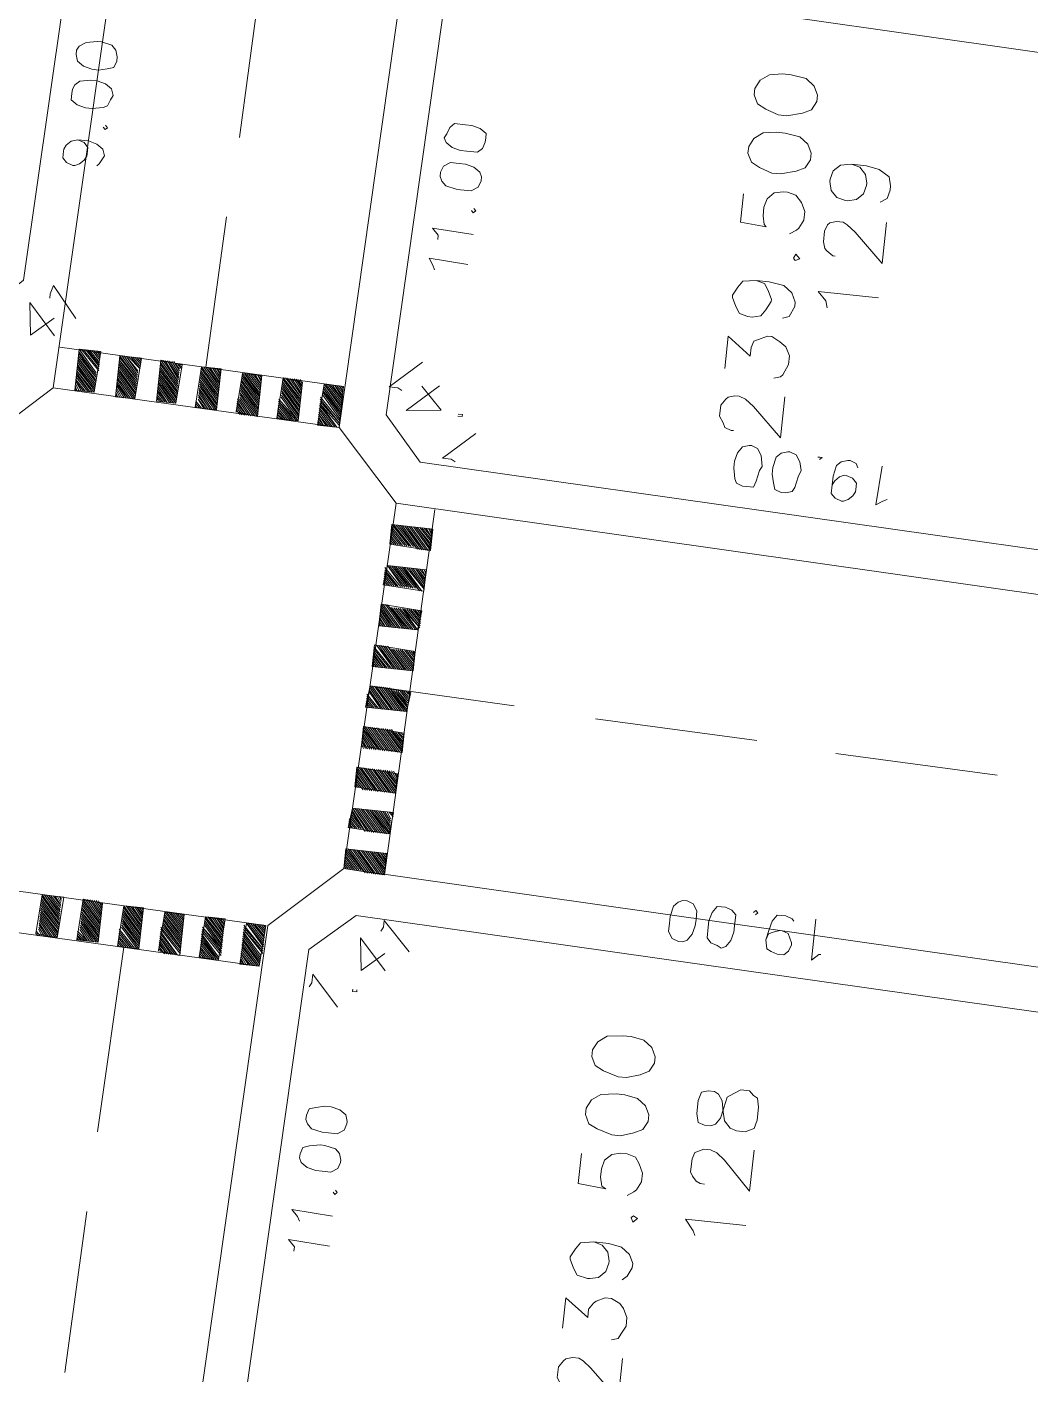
# Model space of a CAD drawing. Header units: metres. Extents: x -977055 to 805873, y -1033982 to 242021.
# Drawn here: x 2475.23 to 2499.83, y 865.4 to 898.43 of the extents above; entities that cross this region are included whole.
import ezdxf

# ---------------------------------------------------------------- set-up
doc = ezdxf.new("R2010")
doc.units = ezdxf.units.M
for name, color, linetype in [('PDF_acera', 7, 'Continuous'), ('PDF_areas por lote', 7, 'Continuous'), ('PDF_COTAS', 7, 'Continuous'), ('PDF_linea de centro', 7, 'Continuous'), ('PDF_LOTES', 7, 'Continuous'), ('PDF_No. lotes', 7, 'Continuous'), ('PDF_PASO DE CEBRA', 7, 'Continuous')]:
    doc.layers.add(name, color=color, linetype=linetype)

# ---------------------------------------------------------------- blocks, each defined once
blk = doc.blocks.new('CALLE')
at = {"layer": 'PDF_acera', "lineweight": 9}
for points in [[(-128.108736, -20.32128), (-129.167136, -51.43824), (-127.897056, -52.792992), (-71.166816, -54.740448), (-69.812064, -53.470368), (-68.753664, -22.353408), (-70.023744, -20.998656), (-126.711648, -19.0512)], [(-139.031424, -91.826784), (-137.676672, -90.556704), (-136.618272, -59.439744), (-137.888352, -58.084992), (-293.684832, -52.750656), (-245.083104, -88.185888)], [(-129.421152, -59.69376), (-128.0664, -58.42368), (-71.378496, -60.3288), (-70.108416, -61.683552), (-71.166816, -92.800512), (-72.521568, -94.070592), (-129.209472, -92.165472), (-130.479552, -90.768384)]]:
    blk.add_lwpolyline(points, close=True, dxfattribs=at)
at = {"layer": 'PDF_areas por lote', "lineweight": 9}
for points in [[(-146.313216, -64.943424), (-146.313216, -64.901088), (-146.228544, -64.77408), (-146.186208, -64.731744), (-146.0592, -64.647072), (-145.84752, -64.647072), (-145.720512, -64.731744), (-145.678176, -64.77408), (-145.63584, -64.901088), (-145.63584, -65.028096), (-145.678176, -65.112768), (-145.805184, -65.282112), (-146.355552, -65.874816), (-145.551168, -65.874816)], [(-145.085472, -64.647072), (-144.492768, -64.647072), (-144.831456, -65.112768), (-144.662112, -65.112768), (-144.535104, -65.19744), (-144.492768, -65.239776), (-144.408096, -65.40912), (-144.408096, -65.536128), (-144.492768, -65.705472), (-144.57744, -65.790144), (-144.746784, -65.874816), (-144.916128, -65.874816), (-145.085472, -65.790144), (-145.170144, -65.747808), (-145.21248, -65.6208)], [(-143.349696, -65.070432), (-143.392032, -65.239776), (-143.51904, -65.366784), (-143.688384, -65.40912), (-143.73072, -65.40912), (-143.900064, -65.366784), (-144.027072, -65.239776), (-144.069408, -65.070432), (-144.069408, -65.028096), (-144.027072, -64.816416), (-143.900064, -64.731744), (-143.73072, -64.647072), (-143.688384, -64.647072), (-143.51904, -64.731744), (-143.392032, -64.816416), (-143.349696, -65.070432), (-143.349696, -65.366784), (-143.392032, -65.6208), (-143.51904, -65.790144), (-143.688384, -65.874816), (-143.773056, -65.874816), (-143.9424, -65.790144), (-144.027072, -65.705472)], [(-141.656256, -64.647072), (-142.24896, -64.647072), (-142.291296, -65.19744), (-142.24896, -65.112768), (-142.079616, -65.070432), (-141.910272, -65.070432), (-141.740928, -65.112768), (-141.61392, -65.239776), (-141.571584, -65.40912), (-141.571584, -65.536128), (-141.61392, -65.705472), (-141.740928, -65.790144), (-141.910272, -65.874816), (-142.079616, -65.874816), (-142.24896, -65.790144), (-142.291296, -65.747808), (-142.375968, -65.6208)], [(-127.304352, -66.086496), (-127.304352, -66.04416), (-127.262016, -65.917152), (-127.177344, -65.874816), (-127.050336, -65.790144), (-126.838656, -65.790144), (-126.711648, -65.874816), (-126.669312, -65.917152), (-126.626976, -66.04416), (-126.626976, -66.128832), (-126.669312, -66.25584), (-126.79632, -66.425184), (-127.346688, -67.017888), (-126.542304, -67.017888)], [(-126.118944, -65.790144), (-125.483904, -65.790144), (-125.822592, -66.25584), (-125.653248, -66.25584), (-125.52624, -66.298176), (-125.483904, -66.382848), (-125.399232, -66.552192), (-125.399232, -66.636864), (-125.483904, -66.806208), (-125.568576, -66.933216), (-125.73792, -67.017888), (-125.907264, -67.017888), (-126.118944, -66.933216), (-126.16128, -66.89088), (-126.203616, -66.763872)], [(-124.340832, -66.213504), (-124.383168, -66.382848), (-124.510176, -66.46752), (-124.67952, -66.552192), (-124.721856, -66.552192), (-124.8912, -66.46752), (-125.018208, -66.382848), (-125.060544, -66.213504), (-125.060544, -66.128832), (-125.018208, -65.959488), (-124.8912, -65.874816), (-124.721856, -65.790144), (-124.67952, -65.790144), (-124.510176, -65.874816), (-124.383168, -65.959488), (-124.340832, -66.213504), (-124.340832, -66.46752), (-124.383168, -66.763872), (-124.510176, -66.933216), (-124.67952, -67.017888), (-124.764192, -67.017888), (-124.975872, -66.933216), (-125.018208, -66.806208)], [(-122.689728, -65.790144), (-123.240096, -65.790144), (-123.282432, -66.298176), (-123.240096, -66.25584), (-123.070752, -66.213504), (-122.901408, -66.213504), (-122.732064, -66.25584), (-122.605056, -66.382848), (-122.56272, -66.552192), (-122.56272, -66.636864), (-122.605056, -66.806208), (-122.732064, -66.933216), (-122.901408, -67.017888), (-123.070752, -67.017888), (-123.240096, -66.933216), (-123.282432, -66.89088), (-123.367104, -66.763872)]]:
    blk.add_lwpolyline(points, dxfattribs=at)
for points in [[(-140.894208, -64.647072), (-141.063552, -64.731744), (-141.148224, -64.901088), (-141.232896, -65.19744), (-141.232896, -65.366784), (-141.148224, -65.6208), (-141.063552, -65.790144), (-140.894208, -65.874816), (-140.7672, -65.874816), (-140.597856, -65.790144), (-140.470848, -65.6208), (-140.428512, -65.366784), (-140.428512, -65.19744), (-140.470848, -64.901088), (-140.597856, -64.731744), (-140.7672, -64.647072)], [(-139.751136, -64.647072), (-139.92048, -64.731744), (-140.005152, -64.901088), (-140.089824, -65.19744), (-140.089824, -65.366784), (-140.005152, -65.6208), (-139.92048, -65.790144), (-139.751136, -65.874816), (-139.624128, -65.874816), (-139.454784, -65.790144), (-139.327776, -65.6208), (-139.28544, -65.366784), (-139.28544, -65.19744), (-139.327776, -64.901088), (-139.454784, -64.731744), (-139.624128, -64.647072)], [(-142.799328, -65.747808), (-142.884, -65.790144), (-142.799328, -65.874816), (-142.756992, -65.790144)], [(-121.885344, -65.790144), (-122.054688, -65.874816), (-122.13936, -66.04416), (-122.224032, -66.298176), (-122.224032, -66.46752), (-122.13936, -66.763872), (-122.054688, -66.933216), (-121.885344, -67.017888), (-121.758336, -67.017888), (-121.588992, -66.933216), (-121.461984, -66.763872), (-121.419648, -66.46752), (-121.419648, -66.298176), (-121.461984, -66.04416), (-121.588992, -65.874816), (-121.758336, -65.790144)], [(-120.742272, -65.790144), (-120.911616, -65.874816), (-120.996288, -66.04416), (-121.08096, -66.298176), (-121.08096, -66.46752), (-120.996288, -66.763872), (-120.911616, -66.933216), (-120.742272, -67.017888), (-120.615264, -67.017888), (-120.44592, -66.933216), (-120.318912, -66.763872), (-120.276576, -66.46752), (-120.276576, -66.298176), (-120.318912, -66.04416), (-120.44592, -65.874816), (-120.615264, -65.790144)], [(-123.8328, -66.89088), (-123.875136, -66.933216), (-123.8328, -67.017888), (-123.748128, -66.933216)]]:
    blk.add_lwpolyline(points, close=True, dxfattribs=at)
at = {"layer": 'PDF_COTAS', "lineweight": 9}
for points in [[(-126.880992, -52.70832), (-126.288288, -52.157952), (-126.923328, -52.242624), (-126.542304, -52.665984)], [(-126.16128, -52.538976), (-126.076608, -52.538976), (-125.907264, -52.581312), (-126.499968, -53.089344)], [(-123.028416, -52.750656), (-123.070752, -52.877664), (-123.155424, -52.962336), (-123.282432, -52.962336), (-123.324768, -52.962336), (-123.40944, -52.92), (-123.494112, -52.835328), (-123.536448, -52.750656), (-123.536448, -52.70832), (-123.494112, -52.581312), (-123.40944, -52.49664), (-123.282432, -52.49664), (-123.240096, -52.49664), (-123.155424, -52.538976), (-123.070752, -52.623648), (-123.028416, -52.750656), (-123.028416, -52.962336), (-123.070752, -53.13168), (-123.155424, -53.258688), (-123.282432, -53.301024), (-123.367104, -53.258688), (-123.451776, -53.216352), (-123.494112, -53.174016)], [(-122.732064, -53.216352), (-122.7744, -53.258688), (-122.732064, -53.301024), (-122.689728, -53.258688)], [(-144.15408, -59.2704), (-144.069408, -59.2704), (-143.9424, -59.143392), (-143.984736, -59.947776)], [(-143.561376, -59.312736), (-143.476704, -59.2704), (-143.349696, -59.143392), (-143.392032, -59.947776)], [(-138.989088, -59.016384), (-138.904416, -59.05872), (-138.735072, -59.05872), (-139.327776, -59.609088)], [(-127.21968, -59.566752), (-127.177344, -59.48208), (-127.177344, -59.312736), (-126.626976, -59.90544)], [(-127.050336, -60.286464), (-127.600704, -59.69376), (-127.516032, -60.371136), (-127.092672, -59.947776)], [(-142.926336, -59.90544), (-142.968672, -59.947776), (-142.926336, -59.990112), (-142.884, -59.947776)], [(-138.946752, -59.863104), (-138.989088, -59.863104), (-138.989088, -59.947776), (-138.946752, -59.947776)], [(-138.523392, -60.455808), (-137.930688, -59.90544), (-138.565728, -59.990112), (-138.184704, -60.413472)], [(-124.806528, -59.947776), (-124.721856, -59.90544), (-124.594848, -59.820768), (-124.637184, -60.582816)], [(-124.213824, -59.947776), (-124.129152, -59.947776), (-124.002144, -59.820768), (-124.04448, -60.625152)], [(-137.761344, -60.286464), (-137.676672, -60.3288), (-137.549664, -60.3288), (-138.100032, -60.879168)], [(-128.48976, -60.75216), (-128.447424, -60.667488), (-128.447424, -60.498144), (-127.897056, -61.090848)], [(-127.600704, -60.709824), (-127.600704, -60.794496), (-127.558368, -60.794496), (-127.558368, -60.709824)], [(-123.578784, -60.54048), (-123.62112, -60.582816), (-123.578784, -60.625152), (-123.536448, -60.582816)], [(-136.660608, -67.52592), (-136.618272, -67.568256), (-136.575936, -67.52592), (-136.618272, -67.483584)], [(-137.126304, -67.779936), (-136.999296, -67.822272), (-136.95696, -67.906944), (-136.914624, -68.033952), (-136.914624, -68.076288), (-136.95696, -68.203296), (-137.041632, -68.245632), (-137.126304, -68.287968), (-137.16864, -68.287968), (-137.295648, -68.245632), (-137.38032, -68.16096), (-137.38032, -68.076288), (-137.38032, -68.033952), (-137.337984, -67.906944), (-137.295648, -67.822272), (-137.126304, -67.779936), (-136.914624, -67.822272), (-136.74528, -67.864608), (-136.618272, -67.94928), (-136.618272, -68.033952), (-136.618272, -68.118624), (-136.660608, -68.245632), (-136.702944, -68.287968)], [(-127.685376, -67.822272), (-127.64304, -67.864608), (-127.64304, -67.822272), (-127.64304, -67.779936)], [(-128.151072, -68.118624), (-128.0664, -68.16096), (-127.981728, -68.245632), (-127.939392, -68.330304), (-127.939392, -68.37264), (-127.981728, -68.499648), (-128.0664, -68.58432), (-128.193408, -68.58432), (-128.235744, -68.58432), (-128.320416, -68.541984), (-128.405088, -68.457312), (-128.447424, -68.37264), (-128.447424, -68.330304), (-128.405088, -68.203296), (-128.320416, -68.118624), (-128.151072, -68.118624), (-127.981728, -68.118624), (-127.770048, -68.16096), (-127.685376, -68.245632), (-127.64304, -68.37264), (-127.64304, -68.414976), (-127.685376, -68.541984), (-127.770048, -68.58432)], [(-137.295648, -68.880672), (-137.295648, -68.838336), (-137.422656, -68.711328), (-136.618272, -68.711328)], [(-128.320416, -69.21936), (-128.362752, -69.134688), (-128.447424, -69.00768), (-127.685376, -69.050016)]]:
    blk.add_lwpolyline(points, dxfattribs=at)
for points in [[(-122.13936, -52.538976), (-122.266368, -52.538976), (-122.35104, -52.665984), (-122.393376, -52.835328), (-122.393376, -52.962336), (-122.35104, -53.174016), (-122.308704, -53.258688), (-122.181696, -53.301024), (-122.097024, -53.34336), (-121.970016, -53.301024), (-121.885344, -53.174016), (-121.843008, -53.004672), (-121.843008, -52.877664), (-121.885344, -52.665984), (-121.970016, -52.581312), (-122.054688, -52.538976)], [(-121.377312, -52.538976), (-121.50432, -52.581312), (-121.588992, -52.70832), (-121.631328, -52.877664), (-121.631328, -53.004672), (-121.588992, -53.174016), (-121.546656, -53.301024), (-121.419648, -53.34336), (-121.334976, -53.34336), (-121.207968, -53.301024), (-121.123296, -53.216352), (-121.08096, -53.004672), (-121.08096, -52.92), (-121.123296, -52.70832), (-121.207968, -52.581312), (-121.29264, -52.538976)], [(-142.333632, -59.185728), (-142.418304, -59.228064), (-142.502976, -59.355072), (-142.545312, -59.524416), (-142.545312, -59.651424), (-142.545312, -59.820768), (-142.46064, -59.947776), (-142.333632, -59.990112), (-142.291296, -59.990112), (-142.164288, -59.947776), (-142.079616, -59.863104), (-142.03728, -59.651424), (-142.03728, -59.566752), (-142.079616, -59.355072), (-142.121952, -59.228064), (-142.24896, -59.185728)], [(-141.571584, -59.228064), (-141.656256, -59.2704), (-141.740928, -59.355072), (-141.783264, -59.566752), (-141.783264, -59.69376), (-141.783264, -59.863104), (-141.698592, -59.990112), (-141.571584, -60.032448), (-141.529248, -60.032448), (-141.40224, -59.990112), (-141.317568, -59.863104), (-141.275232, -59.69376), (-141.275232, -59.566752), (-141.317568, -59.397408), (-141.359904, -59.2704), (-141.486912, -59.228064)], [(-122.98608, -59.863104), (-123.070752, -59.90544), (-123.155424, -59.990112), (-123.19776, -60.201792), (-123.19776, -60.286464), (-123.19776, -60.498144), (-123.113088, -60.625152), (-122.98608, -60.667488), (-122.901408, -60.667488), (-122.816736, -60.625152), (-122.732064, -60.498144), (-122.689728, -60.3288), (-122.689728, -60.201792), (-122.689728, -60.032448), (-122.7744, -59.90544), (-122.901408, -59.863104)], [(-122.224032, -59.863104), (-122.308704, -59.90544), (-122.393376, -60.032448), (-122.435712, -60.201792), (-122.435712, -60.3288), (-122.435712, -60.54048), (-122.35104, -60.625152), (-122.224032, -60.667488), (-122.13936, -60.667488), (-122.054688, -60.667488), (-121.970016, -60.54048), (-121.92768, -60.371136), (-121.92768, -60.244128), (-121.92768, -60.032448), (-122.012352, -59.947776), (-122.13936, -59.90544)], [(-137.337984, -66.171168), (-137.295648, -66.25584), (-137.16864, -66.340512), (-136.999296, -66.382848), (-136.872288, -66.382848), (-136.702944, -66.382848), (-136.575936, -66.298176), (-136.5336, -66.171168), (-136.5336, -66.086496), (-136.575936, -66.001824), (-136.660608, -65.917152), (-136.872288, -65.874816), (-136.999296, -65.874816), (-137.16864, -65.874816), (-137.295648, -65.959488), (-137.337984, -66.086496)], [(-128.362752, -66.46752), (-128.362752, -66.594528), (-128.235744, -66.636864), (-128.024064, -66.6792), (-127.939392, -66.721536), (-127.727712, -66.6792), (-127.600704, -66.594528), (-127.558368, -66.46752), (-127.558368, -66.425184), (-127.600704, -66.298176), (-127.727712, -66.213504), (-127.897056, -66.171168), (-128.024064, -66.171168), (-128.235744, -66.213504), (-128.320416, -66.25584), (-128.362752, -66.382848)], [(-137.38032, -66.933216), (-137.337984, -67.017888), (-137.210976, -67.10256), (-137.041632, -67.144896), (-136.914624, -67.144896), (-136.702944, -67.144896), (-136.618272, -67.060224), (-136.575936, -66.933216), (-136.575936, -66.848544), (-136.575936, -66.763872), (-136.702944, -66.6792), (-136.872288, -66.636864), (-136.999296, -66.636864), (-137.210976, -66.636864), (-137.295648, -66.721536), (-137.337984, -66.848544)], [(-128.405088, -67.229568), (-128.362752, -67.356576), (-128.27808, -67.398912), (-128.0664, -67.441248), (-127.939392, -67.483584), (-127.770048, -67.441248), (-127.64304, -67.356576), (-127.600704, -67.229568), (-127.600704, -67.187232), (-127.64304, -67.060224), (-127.727712, -66.975552), (-127.939392, -66.933216), (-128.0664, -66.933216), (-128.235744, -66.975552), (-128.362752, -67.017888), (-128.405088, -67.144896)]]:
    blk.add_lwpolyline(points, close=True, dxfattribs=at)
at = {"layer": 'PDF_linea de centro', "lineweight": 9}
for points in [[(-143.815392, -55.163808), (-146.990592, -55.079136)], [(-138.608064, -55.333152), (-142.24896, -55.206144)], [(-124.213824, -55.798848), (-127.177344, -55.714176)], [(-119.472192, -55.968192), (-122.647392, -55.88352)], [(-133.019712, -59.566752), (-133.104384, -62.403264)], [(-133.189056, -64.012032), (-133.273728, -67.187232)], [(-133.3584, -68.753664), (-133.443072, -71.928864)]]:
    blk.add_lwpolyline(points, dxfattribs=at)
at = {"layer": 'PDF_LOTES', "lineweight": 20}
for points in [[(-125.864928, -51.988608), (-118.667808, -52.242624), (-118.159776, -36.239616), (-126.118944, -35.9856), (-126.669312, -51.184224)], [(-147.625632, -74.638368), (-138.01536, -74.93472), (-137.507328, -59.778432), (-138.269376, -58.931712), (-147.075264, -58.63536)], [(-119.472192, -75.56976), (-129.082464, -75.273408), (-128.574432, -60.074784), (-127.727712, -59.312736), (-118.921824, -59.609088)], [(-119.472192, -75.56976), (-109.904256, -75.908448), (-109.353888, -59.90544), (-118.921824, -59.609088)]]:
    blk.add_lwpolyline(points, close=True, dxfattribs=at)
at = {"layer": 'PDF_No. lotes', "lineweight": 20}
for points in [[(-143.011008, -67.017888), (-142.926336, -66.975552), (-142.714656, -66.806208), (-142.714656, -67.991616)], [(-141.994944, -67.10256), (-141.994944, -67.017888), (-141.952608, -66.933216), (-141.867936, -66.848544), (-141.783264, -66.806208), (-141.529248, -66.806208), (-141.40224, -66.848544), (-141.359904, -66.933216), (-141.317568, -67.017888), (-141.317568, -67.144896), (-141.359904, -67.271904), (-141.486912, -67.441248), (-142.03728, -67.991616), (-141.232896, -67.991616)], [(-124.721856, -67.652928), (-124.594848, -67.610592), (-124.425504, -67.441248), (-124.425504, -68.626656)], [(-123.705792, -67.695264), (-123.705792, -67.652928), (-123.62112, -67.52592), (-123.578784, -67.483584), (-123.451776, -67.441248), (-123.240096, -67.441248), (-123.113088, -67.483584), (-123.070752, -67.52592), (-123.028416, -67.652928), (-123.028416, -67.779936), (-123.070752, -67.864608), (-123.19776, -68.033952), (-123.748128, -68.626656), (-122.943744, -68.626656)], [(-121.885344, -67.822272), (-121.92768, -67.991616), (-122.054688, -68.118624), (-122.224032, -68.16096), (-122.266368, -68.16096), (-122.435712, -68.118624), (-122.56272, -67.991616), (-122.605056, -67.822272), (-122.605056, -67.779936), (-122.56272, -67.610592), (-122.435712, -67.483584), (-122.266368, -67.441248), (-122.224032, -67.441248), (-122.054688, -67.483584), (-121.92768, -67.610592), (-121.885344, -67.822272), (-121.885344, -68.118624), (-121.92768, -68.37264), (-122.054688, -68.58432), (-122.224032, -68.626656), (-122.308704, -68.626656), (-122.478048, -68.58432), (-122.56272, -68.457312)]]:
    blk.add_lwpolyline(points, dxfattribs=at)
blk.add_lwpolyline([(-140.640192, -66.806208), (-140.809536, -66.848544), (-140.851872, -66.975552), (-140.851872, -67.10256), (-140.809536, -67.187232), (-140.682528, -67.271904), (-140.470848, -67.31424), (-140.259168, -67.356576), (-140.174496, -67.483584), (-140.089824, -67.610592), (-140.089824, -67.779936), (-140.174496, -67.864608), (-140.216832, -67.94928), (-140.386176, -67.991616), (-140.640192, -67.991616), (-140.809536, -67.94928), (-140.851872, -67.864608), (-140.894208, -67.779936), (-140.894208, -67.610592), (-140.851872, -67.483584), (-140.724864, -67.356576), (-140.55552, -67.31424), (-140.34384, -67.271904), (-140.216832, -67.187232), (-140.174496, -67.10256), (-140.174496, -66.975552), (-140.216832, -66.848544), (-140.386176, -66.806208)], close=True, dxfattribs=at)
at = {"layer": 'PDF_PASO DE CEBRA', "lineweight": 9}
for points in [[(-138.523392, -52.411968), (-138.692736, -58.00032), (-138.269376, -57.619296)], [(-137.888352, -58.042656), (-137.719008, -52.454304)], [(-128.0664, -58.42368), (-127.897056, -52.792992)], [(-127.262016, -58.42368), (-127.092672, -52.835328)], [(-127.897056, -53.216352), (-127.897056, -53.216352)], [(-127.85472, -53.216352), (-127.897056, -53.258688), (-127.812384, -53.216352)], [(-127.897056, -53.301024), (-127.770048, -53.216352)], [(-127.897056, -53.34336), (-127.727712, -53.216352), (-127.897056, -53.385696)], [(-127.897056, -53.428032), (-127.685376, -53.216352)], [(-127.897056, -53.470368), (-127.64304, -53.216352)], [(-127.600704, -53.216352), (-127.897056, -53.512704), (-127.558368, -53.216352)], [(-127.897056, -53.55504), (-127.516032, -53.216352), (-127.897056, -53.597376)], [(-127.473696, -53.216352), (-127.85472, -53.597376), (-127.43136, -53.216352)], [(-127.812384, -53.597376), (-127.389024, -53.216352)], [(-127.770048, -53.597376), (-127.346688, -53.216352)], [(-127.727712, -53.597376), (-127.304352, -53.216352)], [(-127.685376, -53.597376), (-127.262016, -53.216352), (-127.64304, -53.597376)], [(-127.21968, -53.216352), (-127.600704, -53.597376), (-127.177344, -53.216352)], [(-127.558368, -53.597376), (-127.135008, -53.216352)], [(-127.516032, -53.597376), (-127.092672, -53.216352)], [(-127.473696, -53.639712), (-127.092672, -53.258688)], [(-127.43136, -53.639712), (-127.092672, -53.301024)], [(-127.092672, -53.34336), (-127.389024, -53.639712), (-127.092672, -53.385696), (-127.346688, -53.639712)], [(-138.523392, -53.597376), (-138.565728, -53.639712)], [(-138.565728, -53.682048), (-138.481056, -53.597376)], [(-138.565728, -53.724384), (-138.43872, -53.639712)], [(-138.565728, -53.76672), (-138.396384, -53.639712)], [(-138.565728, -53.809056), (-138.354048, -53.639712)], [(-138.565728, -53.851392), (-138.311712, -53.639712), (-138.565728, -53.851392)], [(-138.565728, -53.893728), (-138.269376, -53.639712)], [(-138.565728, -53.936064), (-138.22704, -53.639712)], [(-138.565728, -53.9784), (-138.184704, -53.639712)], [(-138.565728, -54.020736), (-138.142368, -53.639712)], [(-138.523392, -54.020736), (-138.100032, -53.639712)], [(-138.481056, -54.020736), (-138.057696, -53.639712), (-138.43872, -54.020736)], [(-138.01536, -53.639712), (-138.396384, -54.020736), (-137.973024, -53.639712)], [(-138.354048, -54.020736), (-137.930688, -53.639712)], [(-138.311712, -54.020736), (-137.888352, -53.639712)], [(-138.269376, -54.020736), (-137.846016, -53.639712)], [(-138.22704, -54.020736), (-137.80368, -53.639712), (-138.184704, -54.020736), (-137.761344, -53.639712)], [(-127.304352, -53.639712), (-127.092672, -53.428032)], [(-127.262016, -53.639712), (-127.092672, -53.470368)], [(-127.21968, -53.639712), (-127.092672, -53.512704)], [(-127.177344, -53.639712), (-127.092672, -53.55504)], [(-127.092672, -53.597376), (-127.135008, -53.639712), (-127.092672, -53.639712)], [(-138.142368, -54.020736), (-137.761344, -53.682048)], [(-138.100032, -54.020736), (-137.761344, -53.724384), (-138.057696, -54.020736)], [(-138.01536, -54.020736), (-137.761344, -53.76672)], [(-137.973024, -54.020736), (-137.761344, -53.809056)], [(-137.761344, -53.851392), (-137.930688, -54.020736), (-137.761344, -53.893728)], [(-137.888352, -54.020736), (-137.761344, -53.936064)], [(-137.846016, -54.020736), (-137.761344, -53.9784), (-137.80368, -54.020736)], [(-137.761344, -54.063072), (-137.761344, -54.020736)], [(-127.939392, -54.020736), (-127.897056, -54.020736), (-127.939392, -54.063072), (-127.85472, -54.020736)], [(-127.939392, -54.105408), (-127.812384, -54.020736)], [(-127.939392, -54.147744), (-127.770048, -54.020736)], [(-127.939392, -54.19008), (-127.727712, -54.020736)], [(-127.939392, -54.232416), (-127.685376, -54.020736), (-127.939392, -54.274752), (-127.64304, -54.020736)], [(-127.939392, -54.317088), (-127.600704, -54.020736)], [(-127.939392, -54.359424), (-127.558368, -54.020736)], [(-127.939392, -54.40176), (-127.516032, -54.020736)], [(-127.897056, -54.40176), (-127.473696, -54.020736)], [(-127.85472, -54.40176), (-127.43136, -54.020736), (-127.812384, -54.40176), (-127.389024, -54.020736)], [(-127.770048, -54.40176), (-127.346688, -54.020736)], [(-127.727712, -54.40176), (-127.304352, -54.020736)], [(-127.685376, -54.40176), (-127.262016, -54.020736)], [(-127.64304, -54.40176), (-127.21968, -54.020736), (-127.600704, -54.40176)], [(-127.177344, -54.020736), (-127.558368, -54.40176), (-127.135008, -54.020736)], [(-127.516032, -54.40176), (-127.135008, -54.063072)], [(-127.473696, -54.40176), (-127.135008, -54.105408)], [(-127.43136, -54.40176), (-127.135008, -54.147744), (-127.389024, -54.40176)], [(-138.565728, -54.40176), (-138.565728, -54.40176)], [(-138.565728, -54.444096), (-138.523392, -54.40176)], [(-138.565728, -54.486432), (-138.481056, -54.40176), (-138.565728, -54.528768)], [(-138.565728, -54.571104), (-138.43872, -54.40176)], [(-138.396384, -54.40176), (-138.565728, -54.61344), (-138.354048, -54.444096)], [(-138.565728, -54.655776), (-138.311712, -54.444096)], [(-138.565728, -54.698112), (-138.269376, -54.444096)], [(-138.565728, -54.740448), (-138.22704, -54.444096), (-138.565728, -54.782784)], [(-138.184704, -54.444096), (-138.565728, -54.82512), (-138.142368, -54.444096)], [(-138.523392, -54.82512), (-138.100032, -54.444096)], [(-138.481056, -54.82512), (-138.057696, -54.444096)], [(-138.43872, -54.82512), (-138.01536, -54.444096), (-138.396384, -54.82512)], [(-137.973024, -54.444096), (-138.354048, -54.82512), (-137.930688, -54.444096)], [(-138.311712, -54.82512), (-137.888352, -54.444096)], [(-138.269376, -54.82512), (-137.846016, -54.444096)], [(-138.22704, -54.82512), (-137.80368, -54.444096)], [(-138.184704, -54.82512), (-137.761344, -54.444096)], [(-127.135008, -54.19008), (-127.346688, -54.444096), (-127.135008, -54.232416)], [(-127.304352, -54.444096), (-127.135008, -54.274752)], [(-127.262016, -54.444096), (-127.135008, -54.317088)], [(-127.21968, -54.444096), (-127.135008, -54.359424)], [(-127.177344, -54.444096), (-127.135008, -54.40176), (-127.135008, -54.444096)], [(-138.142368, -54.82512), (-137.761344, -54.486432), (-138.142368, -54.82512)], [(-138.100032, -54.82512), (-137.761344, -54.528768)], [(-138.057696, -54.82512), (-137.761344, -54.571104)], [(-138.01536, -54.82512), (-137.761344, -54.61344)], [(-137.973024, -54.82512), (-137.761344, -54.655776)], [(-137.930688, -54.82512), (-137.761344, -54.698112)], [(-137.888352, -54.82512), (-137.761344, -54.740448), (-137.888352, -54.82512)], [(-137.846016, -54.82512), (-137.80368, -54.782784)], [(-137.80368, -54.82512), (-137.80368, -54.82512)], [(-127.939392, -54.82512), (-127.897056, -54.82512)], [(-127.939392, -54.867456), (-127.85472, -54.82512), (-127.939392, -54.909792)], [(-127.939392, -54.952128), (-127.812384, -54.82512)], [(-127.939392, -54.994464), (-127.770048, -54.82512)], [(-127.727712, -54.82512), (-127.939392, -55.0368), (-127.685376, -54.82512)], [(-127.939392, -55.079136), (-127.64304, -54.82512)], [(-127.939392, -55.121472), (-127.600704, -54.82512), (-127.939392, -55.163808)], [(-127.558368, -54.82512), (-127.939392, -55.206144), (-127.516032, -54.82512)], [(-127.897056, -55.206144), (-127.473696, -54.82512)], [(-127.85472, -55.206144), (-127.43136, -54.82512)], [(-127.812384, -55.206144), (-127.389024, -54.82512), (-127.770048, -55.206144)], [(-127.346688, -54.82512), (-127.727712, -55.206144), (-127.304352, -54.82512)], [(-127.685376, -55.206144), (-127.262016, -54.82512)], [(-127.64304, -55.206144), (-127.21968, -54.82512)], [(-127.600704, -55.206144), (-127.177344, -54.82512)], [(-127.558368, -55.206144), (-127.135008, -54.82512)], [(-127.135008, -54.867456), (-127.516032, -55.206144), (-127.135008, -54.909792)], [(-127.473696, -55.206144), (-127.135008, -54.952128), (-127.43136, -55.206144)], [(-138.608064, -55.206144), (-138.608064, -55.206144)], [(-138.608064, -55.24848), (-138.565728, -55.206144)], [(-138.608064, -55.290816), (-138.523392, -55.206144)], [(-138.608064, -55.333152), (-138.481056, -55.206144)], [(-138.608064, -55.375488), (-138.43872, -55.206144), (-138.608064, -55.375488)], [(-138.608064, -55.417824), (-138.396384, -55.206144)], [(-138.608064, -55.46016), (-138.354048, -55.206144)], [(-138.608064, -55.502496), (-138.311712, -55.206144)], [(-138.608064, -55.544832), (-138.269376, -55.206144)], [(-127.389024, -55.206144), (-127.135008, -54.994464)], [(-127.346688, -55.206144), (-127.135008, -55.0368)], [(-127.304352, -55.206144), (-127.135008, -55.079136)], [(-127.262016, -55.206144), (-127.177344, -55.121472)], [(-127.262016, -55.24848), (-127.177344, -55.163808), (-127.21968, -55.24848)], [(-127.177344, -55.24848), (-127.177344, -55.206144)], [(-138.608064, -55.587168), (-138.22704, -55.24848)], [(-138.608064, -55.629504), (-138.184704, -55.24848), (-138.565728, -55.629504)], [(-138.142368, -55.24848), (-138.523392, -55.629504), (-138.100032, -55.24848)], [(-138.481056, -55.629504), (-138.057696, -55.24848)], [(-138.43872, -55.629504), (-138.01536, -55.24848)], [(-138.396384, -55.629504), (-137.973024, -55.24848)], [(-138.354048, -55.629504), (-137.930688, -55.24848), (-138.311712, -55.629504), (-137.888352, -55.24848)], [(-138.269376, -55.629504), (-137.846016, -55.24848)], [(-138.22704, -55.629504), (-137.80368, -55.24848)], [(-138.184704, -55.629504), (-137.80368, -55.290816), (-138.142368, -55.629504)], [(-138.100032, -55.629504), (-137.80368, -55.333152)], [(-137.80368, -55.375488), (-138.057696, -55.629504), (-137.80368, -55.417824)], [(-138.01536, -55.629504), (-137.80368, -55.46016)], [(-137.973024, -55.629504), (-137.80368, -55.502496), (-137.930688, -55.629504)], [(-137.888352, -55.629504), (-137.80368, -55.544832)], [(-137.80368, -55.587168), (-137.846016, -55.629504), (-137.80368, -55.629504)], [(-127.981728, -55.587168), (-127.981728, -55.587168)], [(-127.981728, -55.629504), (-127.939392, -55.587168)], [(-127.981728, -55.67184), (-127.897056, -55.587168)], [(-127.981728, -55.714176), (-127.85472, -55.587168)], [(-127.981728, -55.756512), (-127.812384, -55.629504), (-127.981728, -55.798848)], [(-127.770048, -55.629504), (-127.981728, -55.841184), (-127.727712, -55.629504)], [(-127.981728, -55.88352), (-127.685376, -55.629504)], [(-127.981728, -55.925856), (-127.64304, -55.629504)], [(-127.981728, -55.968192), (-127.600704, -55.629504)], [(-127.981728, -56.010528), (-127.558368, -55.629504), (-127.939392, -56.010528), (-127.516032, -55.629504)], [(-127.897056, -56.010528), (-127.473696, -55.629504)], [(-127.85472, -56.010528), (-127.43136, -55.629504)], [(-127.812384, -56.010528), (-127.389024, -55.629504)], [(-127.770048, -56.010528), (-127.346688, -55.629504), (-127.727712, -56.010528)], [(-127.304352, -55.629504), (-127.685376, -56.010528), (-127.262016, -55.629504)], [(-127.64304, -56.010528), (-127.21968, -55.629504)], [(-127.600704, -56.010528), (-127.177344, -55.629504)], [(-127.558368, -56.010528), (-127.177344, -55.67184)], [(-127.516032, -56.010528), (-127.177344, -55.714176), (-127.473696, -56.010528)], [(-127.177344, -55.756512), (-127.43136, -56.010528), (-127.177344, -55.798848)], [(-138.6504, -56.137536), (-138.523392, -56.010528)], [(-138.481056, -56.010528), (-138.6504, -56.179872), (-138.43872, -56.010528)], [(-138.6504, -56.222208), (-138.396384, -56.010528)], [(-138.6504, -56.264544), (-138.354048, -56.010528), (-138.6504, -56.30688)], [(-138.6504, -56.349216), (-138.311712, -56.010528)], [(-138.269376, -56.010528), (-138.6504, -56.391552), (-138.22704, -56.010528)], [(-138.608064, -56.010528), (-138.608064, -56.052864)], [(-138.608064, -56.0952), (-138.565728, -56.010528)], [(-138.608064, -56.433888), (-138.184704, -56.010528)], [(-138.565728, -56.433888), (-138.142368, -56.010528)], [(-127.389024, -56.010528), (-127.177344, -55.841184)], [(-127.346688, -56.010528), (-127.177344, -55.88352)], [(-127.304352, -56.010528), (-127.177344, -55.925856), (-127.262016, -56.010528)], [(-127.177344, -55.968192), (-127.21968, -56.010528), (-127.177344, -56.010528)], [(-138.523392, -56.433888), (-138.142368, -56.052864)], [(-138.100032, -56.052864), (-138.481056, -56.433888), (-138.057696, -56.052864)], [(-138.43872, -56.433888), (-138.01536, -56.052864)], [(-138.396384, -56.433888), (-137.973024, -56.052864)], [(-138.354048, -56.433888), (-137.930688, -56.052864)], [(-138.311712, -56.433888), (-137.888352, -56.052864), (-138.269376, -56.433888)], [(-138.22704, -56.433888), (-137.846016, -56.052864), (-138.22704, -56.433888)], [(-138.184704, -56.433888), (-137.846016, -56.0952)], [(-138.142368, -56.433888), (-137.846016, -56.137536)], [(-138.100032, -56.433888), (-137.846016, -56.179872)], [(-138.057696, -56.433888), (-137.846016, -56.222208)], [(-138.01536, -56.433888), (-137.846016, -56.264544), (-138.01536, -56.433888)], [(-137.973024, -56.433888), (-137.846016, -56.30688)], [(-137.930688, -56.433888), (-137.846016, -56.349216)], [(-137.888352, -56.433888), (-137.846016, -56.391552)], [(-137.846016, -56.433888), (-137.846016, -56.433888)], [(-128.024064, -56.476224), (-127.939392, -56.391552)], [(-128.024064, -56.51856), (-127.897056, -56.391552)], [(-128.024064, -56.560896), (-127.85472, -56.391552)], [(-127.812384, -56.391552), (-128.024064, -56.603232), (-127.770048, -56.391552)], [(-128.024064, -56.645568), (-127.727712, -56.391552)], [(-128.024064, -56.687904), (-127.727712, -56.433888)], [(-128.024064, -56.73024), (-127.685376, -56.433888)], [(-128.024064, -56.772576), (-127.64304, -56.433888)], [(-128.024064, -56.814912), (-127.600704, -56.433888)], [(-127.981728, -56.391552), (-127.981728, -56.433888)], [(-127.981728, -56.814912), (-127.558368, -56.433888)], [(-127.939392, -56.814912), (-127.516032, -56.433888), (-127.897056, -56.814912)], [(-127.473696, -56.433888), (-127.85472, -56.814912), (-127.43136, -56.433888)], [(-127.812384, -56.814912), (-127.389024, -56.433888)], [(-127.770048, -56.814912), (-127.346688, -56.433888)], [(-127.727712, -56.814912), (-127.304352, -56.433888)], [(-127.685376, -56.814912), (-127.262016, -56.433888), (-127.64304, -56.814912), (-127.21968, -56.433888)], [(-127.600704, -56.814912), (-127.21968, -56.476224), (-127.558368, -56.814912)], [(-127.516032, -56.814912), (-127.21968, -56.51856)], [(-138.6504, -56.814912), (-138.6504, -56.814912)], [(-138.6504, -56.857248), (-138.608064, -56.814912)], [(-138.6504, -56.899584), (-138.565728, -56.814912)], [(-138.6504, -56.94192), (-138.523392, -56.814912), (-138.6504, -56.94192)], [(-138.6504, -56.984256), (-138.481056, -56.814912)], [(-138.6504, -57.026592), (-138.43872, -56.814912)], [(-138.6504, -57.068928), (-138.396384, -56.814912)], [(-138.6504, -57.111264), (-138.354048, -56.814912)], [(-138.6504, -57.1536), (-138.311712, -56.814912), (-138.6504, -57.195936), (-138.269376, -56.814912)], [(-138.6504, -57.195936), (-138.22704, -56.814912)], [(-138.608064, -57.195936), (-138.184704, -56.814912)], [(-138.565728, -57.238272), (-138.142368, -56.814912)], [(-138.523392, -57.238272), (-138.100032, -56.814912)], [(-138.481056, -57.238272), (-138.057696, -56.814912), (-138.43872, -57.238272), (-138.01536, -56.857248)], [(-127.473696, -56.814912), (-127.21968, -56.560896)], [(-127.43136, -56.814912), (-127.21968, -56.603232)], [(-127.21968, -56.645568), (-127.389024, -56.814912), (-127.21968, -56.687904)], [(-127.346688, -56.814912), (-127.21968, -56.73024), (-127.304352, -56.814912)], [(-127.262016, -56.814912), (-127.21968, -56.772576)], [(-127.21968, -56.814912), (-127.21968, -56.814912)], [(-138.396384, -57.238272), (-137.973024, -56.857248)], [(-138.354048, -57.238272), (-137.930688, -56.857248)], [(-138.311712, -57.238272), (-137.888352, -56.857248)], [(-138.269376, -57.238272), (-137.846016, -56.857248), (-138.22704, -57.238272)], [(-137.846016, -56.899584), (-138.184704, -57.238272), (-137.846016, -56.94192)], [(-138.142368, -57.238272), (-137.846016, -56.984256)], [(-138.100032, -57.238272), (-137.846016, -57.026592)], [(-138.057696, -57.238272), (-137.846016, -57.068928), (-138.01536, -57.238272)], [(-137.846016, -57.111264), (-137.973024, -57.238272), (-137.846016, -57.1536)], [(-137.930688, -57.238272), (-137.846016, -57.195936)], [(-137.888352, -57.238272), (-137.846016, -57.238272)], [(-128.024064, -57.195936), (-128.024064, -57.195936)], [(-128.024064, -57.238272), (-127.981728, -57.195936)], [(-128.024064, -57.280608), (-127.939392, -57.195936), (-128.024064, -57.322944)], [(-127.897056, -57.195936), (-128.024064, -57.36528), (-127.85472, -57.195936)], [(-128.024064, -57.407616), (-127.812384, -57.195936)], [(-128.024064, -57.449952), (-127.770048, -57.195936)], [(-128.024064, -57.492288), (-127.727712, -57.195936)], [(-128.024064, -57.534624), (-127.685376, -57.195936), (-128.024064, -57.57696)], [(-127.64304, -57.195936), (-128.024064, -57.619296), (-127.600704, -57.238272)], [(-127.981728, -57.619296), (-127.558368, -57.238272)], [(-127.939392, -57.619296), (-127.516032, -57.238272)], [(-127.897056, -57.619296), (-127.473696, -57.238272)], [(-127.85472, -57.619296), (-127.43136, -57.238272), (-127.812384, -57.619296), (-127.389024, -57.238272)], [(-127.770048, -57.619296), (-127.346688, -57.238272)], [(-127.727712, -57.619296), (-127.304352, -57.238272)], [(-127.685376, -57.619296), (-127.262016, -57.238272)], [(-127.64304, -57.619296), (-127.21968, -57.238272), (-127.600704, -57.619296)], [(-127.21968, -57.280608), (-127.558368, -57.619296), (-127.21968, -57.322944)], [(-127.516032, -57.619296), (-127.21968, -57.36528)], [(-127.473696, -57.619296), (-127.21968, -57.407616)], [(-127.43136, -57.619296), (-127.21968, -57.449952)], [(-127.389024, -57.619296), (-127.21968, -57.492288), (-127.346688, -57.619296), (-127.21968, -57.534624)], [(-127.304352, -57.619296), (-127.21968, -57.57696)], [(-138.692736, -57.619296), (-138.692736, -57.619296)], [(-138.692736, -57.661632), (-138.6504, -57.619296)], [(-138.608064, -57.619296), (-138.692736, -57.703968), (-138.565728, -57.619296)], [(-138.692736, -57.746304), (-138.523392, -57.619296)], [(-138.692736, -57.78864), (-138.481056, -57.619296), (-138.692736, -57.830976)], [(-138.692736, -57.873312), (-138.43872, -57.619296)], [(-138.692736, -57.915648), (-138.396384, -57.619296)], [(-138.354048, -57.619296), (-138.692736, -57.957984), (-138.311712, -57.619296)], [(-138.6504, -58.00032), (-138.22704, -57.619296), (-138.608064, -58.00032), (-138.184704, -57.619296)], [(-138.565728, -58.00032), (-138.142368, -57.619296)], [(-138.523392, -58.00032), (-138.100032, -57.619296)], [(-138.481056, -58.00032), (-138.057696, -57.619296)], [(-138.43872, -58.042656), (-138.01536, -57.619296), (-138.396384, -58.042656)], [(-137.973024, -57.619296), (-138.354048, -58.042656), (-137.930688, -57.619296)], [(-138.311712, -58.042656), (-137.888352, -57.661632), (-138.269376, -58.042656)], [(-138.22704, -58.042656), (-137.888352, -57.703968)], [(-138.184704, -58.042656), (-137.888352, -57.746304)], [(-137.888352, -57.78864), (-138.142368, -58.042656), (-137.888352, -57.830976), (-138.100032, -58.042656)], [(-127.262016, -57.619296), (-127.262016, -57.619296)], [(-138.057696, -58.042656), (-137.888352, -57.873312)], [(-138.01536, -58.042656), (-137.888352, -57.915648)], [(-137.973024, -58.042656), (-137.888352, -57.957984)], [(-137.930688, -58.042656), (-137.888352, -58.00032)], [(-137.888352, -58.042656), (-137.888352, -58.042656)], [(-128.0664, -58.00032), (-128.0664, -58.00032)], [(-128.0664, -58.042656), (-128.024064, -58.00032)], [(-128.0664, -58.084992), (-127.981728, -58.00032)], [(-127.939392, -58.00032), (-128.0664, -58.127328), (-127.897056, -58.00032)], [(-128.0664, -58.169664), (-127.85472, -58.00032), (-128.0664, -58.212)], [(-128.0664, -58.254336), (-127.812384, -58.00032)], [(-128.0664, -58.296672), (-127.770048, -58.00032)], [(-128.0664, -58.339008), (-127.727712, -58.00032)], [(-127.685376, -58.00032), (-128.0664, -58.381344), (-127.64304, -58.00032), (-128.024064, -58.42368)], [(-127.600704, -58.00032), (-127.981728, -58.42368), (-127.558368, -58.00032)], [(-127.939392, -58.42368), (-127.516032, -58.00032)], [(-127.897056, -58.42368), (-127.473696, -58.042656)], [(-127.85472, -58.42368), (-127.43136, -58.042656)], [(-127.812384, -58.42368), (-127.389024, -58.042656), (-127.770048, -58.42368), (-127.346688, -58.042656)], [(-127.727712, -58.42368), (-127.304352, -58.042656)], [(-127.685376, -58.42368), (-127.262016, -58.042656), (-127.64304, -58.42368)], [(-127.600704, -58.42368), (-127.262016, -58.084992)], [(-127.558368, -58.42368), (-127.262016, -58.127328)], [(-127.262016, -58.169664), (-127.516032, -58.42368), (-127.262016, -58.212)], [(-127.473696, -58.42368), (-127.262016, -58.254336), (-127.43136, -58.42368)], [(-127.389024, -58.42368), (-127.262016, -58.296672)], [(-127.346688, -58.42368), (-127.262016, -58.339008)], [(-127.304352, -58.42368), (-127.262016, -58.381344)], [(-127.262016, -58.42368), (-127.262016, -58.42368)], [(-136.618272, -59.439744), (-129.421152, -59.69376)], [(-136.618272, -59.48208), (-136.575936, -59.439744)], [(-136.618272, -59.524416), (-136.5336, -59.439744)], [(-136.618272, -59.566752), (-136.491264, -59.439744)], [(-136.618272, -59.609088), (-136.448928, -59.439744), (-136.618272, -59.609088)], [(-136.618272, -59.651424), (-136.406592, -59.439744)], [(-136.618272, -59.69376), (-136.364256, -59.439744)], [(-136.618272, -59.736096), (-136.32192, -59.439744)], [(-136.618272, -59.778432), (-136.279584, -59.439744)], [(-136.618272, -59.820768), (-136.237248, -59.439744), (-136.618272, -59.820768)], [(-135.813888, -59.48208), (-135.813888, -59.439744)], [(-135.771552, -59.439744), (-135.813888, -59.524416), (-135.729216, -59.439744)], [(-135.813888, -59.566752), (-135.68688, -59.439744)], [(-135.813888, -59.609088), (-135.644544, -59.439744)], [(-136.660608, -59.863104), (-136.237248, -59.48208)], [(-136.660608, -59.90544), (-136.237248, -59.524416)], [(-136.660608, -59.947776), (-136.237248, -59.566752)], [(-136.660608, -59.990112), (-136.237248, -59.609088)], [(-136.660608, -60.032448), (-136.237248, -59.651424), (-136.660608, -60.074784), (-136.237248, -59.69376)], [(-135.517536, -59.48208), (-135.856224, -59.778432), (-135.4752, -59.48208)], [(-135.856224, -59.820768), (-135.432864, -59.48208), (-135.856224, -59.863104)], [(-135.856224, -59.90544), (-135.432864, -59.524416)], [(-135.856224, -59.947776), (-135.432864, -59.566752)], [(-135.856224, -59.990112), (-135.432864, -59.609088), (-135.856224, -59.990112)], [(-135.856224, -60.032448), (-135.432864, -59.651424)], [(-135.856224, -60.074784), (-135.432864, -59.69376)], [(-135.813888, -59.651424), (-135.644544, -59.48208)], [(-135.813888, -59.69376), (-135.602208, -59.48208)], [(-135.813888, -59.736096), (-135.559872, -59.48208)], [(-135.009504, -59.609088), (-134.882496, -59.48208), (-135.05184, -59.651424)], [(-135.05184, -59.69376), (-134.84016, -59.48208)], [(-134.797824, -59.48208), (-135.05184, -59.736096), (-134.755488, -59.48208)], [(-135.05184, -59.778432), (-134.713152, -59.48208)], [(-135.05184, -59.820768), (-134.670816, -59.48208)], [(-135.05184, -59.863104), (-134.62848, -59.48208)], [(-135.05184, -59.90544), (-134.62848, -59.524416), (-135.05184, -59.947776), (-134.62848, -59.566752)], [(-135.05184, -59.990112), (-134.62848, -59.609088)], [(-135.05184, -60.032448), (-134.62848, -59.651424)], [(-135.05184, -60.074784), (-134.62848, -59.69376)], [(-135.009504, -59.48208), (-135.009504, -59.48208)], [(-135.009504, -59.524416), (-134.967168, -59.48208)], [(-135.009504, -59.566752), (-134.924832, -59.48208)], [(-134.247456, -59.524416), (-134.20512, -59.524416)], [(-134.247456, -59.566752), (-134.162784, -59.524416)], [(-134.247456, -59.609088), (-134.120448, -59.524416), (-134.247456, -59.651424), (-134.078112, -59.524416)], [(-134.247456, -59.69376), (-134.035776, -59.524416)], [(-134.247456, -59.736096), (-133.99344, -59.524416)], [(-134.247456, -59.778432), (-133.951104, -59.524416)], [(-134.247456, -59.820768), (-133.908768, -59.524416)], [(-134.247456, -59.863104), (-133.866432, -59.524416), (-134.247456, -59.90544), (-133.824096, -59.524416)], [(-134.247456, -59.947776), (-133.824096, -59.566752)], [(-134.247456, -59.990112), (-133.824096, -59.609088)], [(-134.247456, -60.032448), (-133.824096, -59.651424)], [(-134.247456, -60.074784), (-133.824096, -59.69376)], [(-133.443072, -59.566752), (-133.400736, -59.524416)], [(-133.443072, -59.609088), (-133.3584, -59.524416), (-133.443072, -59.609088)], [(-133.443072, -59.651424), (-133.316064, -59.524416)], [(-133.443072, -59.69376), (-133.273728, -59.524416)], [(-133.443072, -59.736096), (-133.231392, -59.524416)], [(-133.443072, -59.778432), (-133.189056, -59.524416)], [(-133.14672, -59.566752), (-133.443072, -59.820768), (-133.104384, -59.566752), (-133.443072, -59.863104)], [(-133.443072, -59.90544), (-133.062048, -59.566752)], [(-133.443072, -59.947776), (-133.019712, -59.566752)], [(-133.443072, -59.990112), (-133.019712, -59.609088)], [(-133.443072, -60.032448), (-133.019712, -59.651424), (-133.443072, -60.074784), (-133.019712, -59.69376)], [(-132.638688, -59.566752), (-132.596352, -59.566752)], [(-132.638688, -59.609088), (-132.554016, -59.566752), (-132.638688, -59.651424)], [(-132.638688, -59.69376), (-132.51168, -59.566752)], [(-132.638688, -59.736096), (-132.469344, -59.566752)], [(-132.427008, -59.566752), (-132.638688, -59.778432), (-132.384672, -59.566752)], [(-132.638688, -59.820768), (-132.342336, -59.566752), (-132.638688, -59.863104)], [(-132.638688, -59.90544), (-132.3, -59.566752)], [(-132.638688, -59.947776), (-132.257664, -59.566752)], [(-132.638688, -59.990112), (-132.215328, -59.609088), (-132.638688, -60.032448), (-132.215328, -59.651424)], [(-132.638688, -60.074784), (-132.215328, -59.69376)], [(-131.834304, -59.609088), (-131.791968, -59.609088), (-131.834304, -59.651424)], [(-131.834304, -59.69376), (-131.749632, -59.609088)], [(-131.707296, -59.609088), (-131.834304, -59.736096), (-131.66496, -59.609088)], [(-131.834304, -59.778432), (-131.622624, -59.609088)], [(-131.834304, -59.820768), (-131.580288, -59.609088)], [(-131.834304, -59.863104), (-131.537952, -59.609088), (-131.834304, -59.90544)], [(-131.495616, -59.609088), (-131.834304, -59.947776), (-131.45328, -59.609088)], [(-131.834304, -59.990112), (-131.410944, -59.609088)], [(-131.834304, -60.032448), (-131.410944, -59.651424)], [(-131.834304, -60.074784), (-131.410944, -59.69376)], [(-131.02992, -59.609088), (-131.02992, -59.651424), (-130.987584, -59.609088)], [(-131.02992, -59.69376), (-130.945248, -59.609088)], [(-131.02992, -59.736096), (-130.902912, -59.609088)], [(-131.02992, -59.778432), (-130.860576, -59.609088)], [(-131.02992, -59.820768), (-130.81824, -59.609088)], [(-131.02992, -59.863104), (-130.775904, -59.609088), (-131.02992, -59.90544), (-130.733568, -59.609088)], [(-131.02992, -59.947776), (-130.691232, -59.609088)], [(-131.02992, -59.990112), (-130.648896, -59.651424), (-131.02992, -60.032448)], [(-131.02992, -60.074784), (-130.648896, -59.69376)], [(-130.225536, -59.651424), (-130.225536, -59.651424)], [(-130.225536, -59.69376), (-130.1832, -59.651424)], [(-130.225536, -59.736096), (-130.140864, -59.651424)], [(-130.225536, -59.778432), (-130.098528, -59.651424)], [(-130.225536, -59.820768), (-130.056192, -59.651424)], [(-130.225536, -59.863104), (-130.013856, -59.651424), (-130.225536, -59.863104)], [(-130.225536, -59.90544), (-129.97152, -59.651424)], [(-130.225536, -59.947776), (-129.929184, -59.651424)], [(-130.225536, -59.990112), (-129.886848, -59.651424)], [(-130.225536, -60.032448), (-129.844512, -59.651424), (-130.225536, -60.074784), (-129.844512, -59.69376)], [(-136.660608, -60.11712), (-136.237248, -59.736096)], [(-136.660608, -60.159456), (-136.237248, -59.778432)], [(-136.660608, -60.201792), (-136.237248, -59.820768)], [(-136.237248, -59.863104), (-136.660608, -60.244128), (-129.463488, -60.455808)], [(-136.618272, -60.244128), (-136.237248, -59.90544), (-136.575936, -60.244128)], [(-136.5336, -60.244128), (-136.237248, -59.947776)], [(-135.856224, -60.11712), (-135.432864, -59.736096)], [(-135.856224, -60.159456), (-135.432864, -59.778432)], [(-135.856224, -60.201792), (-135.432864, -59.820768), (-135.856224, -60.244128), (-135.432864, -59.863104)], [(-135.813888, -60.244128), (-135.432864, -59.90544)], [(-135.771552, -60.244128), (-135.432864, -59.947776)], [(-135.05184, -60.11712), (-134.62848, -59.736096)], [(-135.05184, -60.159456), (-134.62848, -59.778432), (-135.05184, -60.201792), (-134.62848, -59.820768)], [(-135.05184, -60.244128), (-134.62848, -59.863104)], [(-135.05184, -60.286464), (-134.62848, -59.90544)], [(-135.009504, -60.286464), (-134.62848, -59.947776)], [(-134.247456, -60.11712), (-133.824096, -59.736096), (-134.247456, -60.11712)], [(-134.247456, -60.159456), (-133.824096, -59.778432)], [(-134.247456, -60.201792), (-133.824096, -59.820768)], [(-134.247456, -60.244128), (-133.824096, -59.863104)], [(-134.247456, -60.286464), (-133.824096, -59.90544)], [(-134.247456, -60.3288), (-133.824096, -59.947776), (-134.20512, -60.3288)], [(-133.443072, -60.11712), (-133.019712, -59.736096)], [(-133.443072, -60.159456), (-133.019712, -59.778432)], [(-133.443072, -60.201792), (-133.019712, -59.820768)], [(-133.443072, -60.244128), (-133.019712, -59.863104)], [(-133.443072, -60.286464), (-133.019712, -59.90544), (-133.443072, -60.3288), (-133.019712, -59.947776)], [(-132.638688, -60.11712), (-132.215328, -59.736096)], [(-132.638688, -60.159456), (-132.215328, -59.778432)], [(-132.638688, -60.201792), (-132.215328, -59.820768), (-132.638688, -60.244128), (-132.257664, -59.863104)], [(-132.638688, -60.286464), (-132.257664, -59.90544)], [(-132.638688, -60.3288), (-132.257664, -59.947776)], [(-131.834304, -60.11712), (-131.410944, -59.736096)], [(-131.834304, -60.159456), (-131.45328, -59.778432), (-131.834304, -60.201792), (-131.45328, -59.820768)], [(-131.834304, -60.244128), (-131.45328, -59.863104)], [(-131.834304, -60.286464), (-131.45328, -59.90544)], [(-131.834304, -60.3288), (-131.45328, -59.947776)], [(-131.072256, -60.3288), (-130.648896, -59.947776), (-131.072256, -60.371136), (-130.648896, -59.990112)], [(-131.02992, -60.11712), (-130.648896, -59.736096), (-131.02992, -60.159456), (-130.648896, -59.778432)], [(-131.02992, -60.201792), (-130.648896, -59.820768)], [(-131.02992, -60.244128), (-130.648896, -59.863104)], [(-131.02992, -60.286464), (-130.648896, -59.90544)], [(-130.267872, -60.201792), (-129.844512, -59.820768)], [(-130.267872, -60.244128), (-129.844512, -59.863104)], [(-130.267872, -60.286464), (-129.844512, -59.90544), (-130.267872, -60.3288), (-129.844512, -59.947776)], [(-130.225536, -60.11712), (-129.844512, -59.736096)], [(-130.225536, -60.159456), (-129.844512, -59.778432)], [(-136.491264, -60.244128), (-136.237248, -59.990112)], [(-136.237248, -60.032448), (-136.448928, -60.244128), (-136.237248, -60.074784)], [(-136.406592, -60.244128), (-136.237248, -60.11712), (-136.364256, -60.244128)], [(-136.32192, -60.244128), (-136.237248, -60.159456)], [(-136.279584, -60.244128), (-136.237248, -60.201792)], [(-135.729216, -60.244128), (-135.432864, -59.990112)], [(-135.68688, -60.244128), (-135.432864, -60.032448)], [(-135.644544, -60.244128), (-135.432864, -60.074784), (-135.644544, -60.244128)], [(-135.602208, -60.244128), (-135.432864, -60.11712)], [(-135.559872, -60.244128), (-135.432864, -60.159456)], [(-135.517536, -60.286464), (-135.432864, -60.201792)], [(-134.967168, -60.286464), (-134.62848, -59.990112), (-134.924832, -60.286464)], [(-134.62848, -60.032448), (-134.882496, -60.286464), (-134.62848, -60.074784)], [(-134.84016, -60.286464), (-134.62848, -60.11712)], [(-134.797824, -60.286464), (-134.62848, -60.159456)], [(-134.755488, -60.286464), (-134.62848, -60.201792)], [(-134.162784, -60.3288), (-133.824096, -59.990112)], [(-133.824096, -60.032448), (-134.120448, -60.3288), (-133.824096, -60.074784)], [(-134.078112, -60.3288), (-133.866432, -60.11712)], [(-134.035776, -60.3288), (-133.866432, -60.159456)], [(-133.99344, -60.3288), (-133.866432, -60.201792), (-133.951104, -60.3288)], [(-133.400736, -60.3288), (-133.062048, -59.990112)], [(-133.062048, -60.032448), (-133.3584, -60.3288), (-133.062048, -60.074784)], [(-133.316064, -60.3288), (-133.062048, -60.11712), (-133.273728, -60.3288)], [(-133.231392, -60.3288), (-133.062048, -60.159456)], [(-133.189056, -60.3288), (-133.062048, -60.201792)], [(-132.638688, -60.371136), (-132.257664, -59.990112)], [(-132.596352, -60.371136), (-132.257664, -60.032448)], [(-132.554016, -60.371136), (-132.257664, -60.074784), (-132.554016, -60.371136)], [(-132.51168, -60.371136), (-132.257664, -60.11712)], [(-132.469344, -60.371136), (-132.257664, -60.159456)], [(-132.427008, -60.371136), (-132.257664, -60.201792)], [(-131.45328, -59.990112), (-131.834304, -60.371136), (-131.45328, -60.032448), (-131.791968, -60.413472), (-131.45328, -60.074784)], [(-131.749632, -60.413472), (-131.45328, -60.11712)], [(-131.707296, -60.413472), (-131.45328, -60.159456)], [(-131.66496, -60.413472), (-131.45328, -60.201792)], [(-130.648896, -60.032448), (-131.02992, -60.413472), (-130.648896, -60.074784)], [(-130.987584, -60.413472), (-130.648896, -60.11712)], [(-130.945248, -60.413472), (-130.648896, -60.159456)], [(-130.902912, -60.413472), (-130.648896, -60.201792), (-130.860576, -60.413472)], [(-130.267872, -60.371136), (-129.844512, -59.990112)], [(-130.267872, -60.413472), (-129.844512, -60.032448)], [(-130.267872, -60.455808), (-129.844512, -60.074784)], [(-130.225536, -60.455808), (-129.844512, -60.11712)], [(-130.1832, -60.455808), (-129.844512, -60.159456), (-130.140864, -60.455808)], [(-130.098528, -60.455808), (-129.844512, -60.201792)], [(-135.4752, -60.286464), (-135.432864, -60.244128)], [(-134.713152, -60.286464), (-134.670816, -60.244128), (-134.670816, -60.286464)], [(-133.908768, -60.3288), (-133.866432, -60.244128)], [(-133.866432, -60.3288), (-133.866432, -60.286464)], [(-133.14672, -60.3288), (-133.062048, -60.244128)], [(-133.062048, -60.286464), (-133.104384, -60.3288), (-133.062048, -60.3288)], [(-132.384672, -60.371136), (-132.257664, -60.244128)], [(-132.257664, -60.286464), (-132.342336, -60.371136), (-132.257664, -60.3288), (-132.3, -60.371136)], [(-131.622624, -60.413472), (-131.45328, -60.244128), (-131.580288, -60.413472), (-131.45328, -60.286464)], [(-131.537952, -60.413472), (-131.45328, -60.3288)], [(-131.495616, -60.413472), (-131.45328, -60.371136)], [(-130.81824, -60.413472), (-130.648896, -60.244128)], [(-130.648896, -60.286464), (-130.775904, -60.413472), (-130.648896, -60.3288)], [(-130.733568, -60.413472), (-130.648896, -60.371136)], [(-130.691232, -60.413472), (-130.648896, -60.413472)], [(-130.056192, -60.455808), (-129.844512, -60.244128)], [(-129.844512, -60.286464), (-130.013856, -60.455808), (-129.844512, -60.3288)], [(-129.97152, -60.455808), (-129.844512, -60.371136), (-129.929184, -60.455808)], [(-129.886848, -60.455808), (-129.844512, -60.413472)]]:
    blk.add_lwpolyline(points, dxfattribs=at)
for points in [[(-127.897056, -53.597376), (-127.092672, -53.639712), (-127.092672, -53.216352), (-127.897056, -53.216352)], [(-138.565728, -54.020736), (-137.761344, -54.063072), (-137.761344, -53.639712), (-138.523392, -53.597376)], [(-127.939392, -54.40176), (-127.135008, -54.444096), (-127.135008, -54.020736), (-127.939392, -54.020736)], [(-138.565728, -54.82512), (-137.80368, -54.82512), (-137.761344, -54.444096), (-138.565728, -54.40176)], [(-127.939392, -55.206144), (-127.177344, -55.24848), (-127.135008, -54.82512), (-127.939392, -54.82512)], [(-138.608064, -55.629504), (-137.80368, -55.629504), (-137.80368, -55.24848), (-138.608064, -55.206144)], [(-127.981728, -56.010528), (-127.177344, -56.010528), (-127.177344, -55.629504), (-127.981728, -55.587168)], [(-138.6504, -56.433888), (-137.846016, -56.433888), (-137.846016, -56.052864), (-138.608064, -56.010528)], [(-128.024064, -56.814912), (-127.21968, -56.814912), (-127.21968, -56.433888), (-127.981728, -56.391552)], [(-138.6504, -57.195936), (-137.846016, -57.238272), (-137.846016, -56.857248), (-138.6504, -56.814912)], [(-128.024064, -57.619296), (-127.262016, -57.619296), (-127.21968, -57.238272), (-128.024064, -57.195936)], [(-138.692736, -58.00032), (-137.888352, -58.042656), (-137.888352, -57.661632), (-138.692736, -57.619296)], [(-128.0664, -58.42368), (-127.262016, -58.42368), (-127.262016, -58.042656), (-128.0664, -58.00032)], [(-136.660608, -60.244128), (-136.237248, -60.244128), (-136.237248, -59.439744), (-136.618272, -59.439744)], [(-135.856224, -60.244128), (-135.432864, -60.286464), (-135.432864, -59.48208), (-135.813888, -59.439744)], [(-135.05184, -60.286464), (-134.670816, -60.286464), (-134.62848, -59.48208), (-135.009504, -59.48208)], [(-134.247456, -60.3288), (-133.866432, -60.3288), (-133.824096, -59.524416), (-134.20512, -59.524416)], [(-133.443072, -60.3288), (-133.062048, -60.371136), (-133.019712, -59.566752), (-133.443072, -59.524416)], [(-132.638688, -60.371136), (-132.257664, -60.371136), (-132.215328, -59.566752), (-132.638688, -59.566752)], [(-131.834304, -60.371136), (-131.45328, -60.413472), (-131.410944, -59.609088), (-131.834304, -59.609088)], [(-131.072256, -60.413472), (-130.648896, -60.413472), (-130.648896, -59.651424), (-131.02992, -59.609088)], [(-130.267872, -60.455808), (-129.844512, -60.455808), (-129.844512, -59.651424), (-130.225536, -59.651424)]]:
    blk.add_lwpolyline(points, close=True, dxfattribs=at)

msp = doc.modelspace()

# ---------------------------------------------------------------- block references
at = {"xscale": 1.255773352820658, "yscale": 1.255773352820658, "zscale": 1.255773352820658, "rotation": 83.85573648860341}
msp.add_blockref('CALLE', (2427.15058, 1056.36283, 1015.371), dxfattribs=at)

doc.saveas('drawing.dxf')
